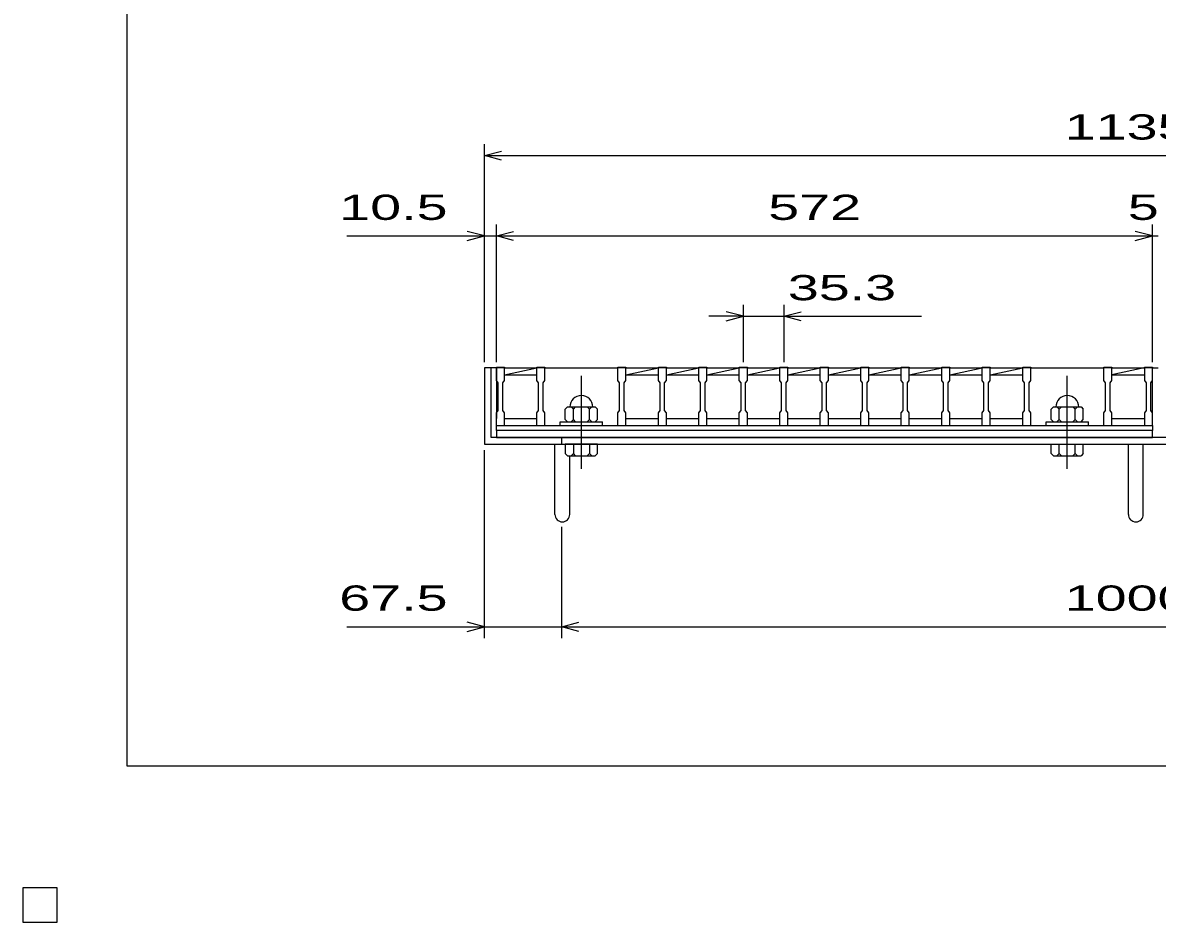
# Model space of a CAD drawing. Units: millimetres, scale not verified. Extents: x -1820 to 1731, y -1282 to 1054.
# Drawn here: x -1820 to -831, y -1282 to -499 of the extents above; entities that cross this region are included whole.
import ezdxf
from ezdxf.enums import TextEntityAlignment as Align

# ---------------------------------------------------------------- set-up
doc = ezdxf.new("R2010")
doc.units = ezdxf.units.MM
doc.header["$LTSCALE"] = 10
doc.linetypes.add('CHAIN', pattern=[18.5, 12, -1.5, 3.5, -1.5])
for name, color, linetype, lineweight in [('0_2', 150, 'Continuous', 25), ('16', 3, 'Continuous', 25), ('19', 6, 'Continuous', 25), ('22', 4, 'Continuous', 25)]:
    doc.layers.add(name, color=color, linetype=linetype, lineweight=lineweight)
doc.styles.add('ベクトル', font='')
doc.styles.get('ベクトル').set_extended_font_data('ベクトル')

msp = doc.modelspace()

# ---------------------------------------------------------------- linework, layer by layer
at = {"layer": '0_2'}
for p, q in [((-1729, -1146.5), (-1729, 1053.5)), ((1731, -1146.5), (-1729, -1146.5))]:
    msp.add_line(p, q, dxfattribs=at)
at = {"layer": '16'}
for p, q in [((-1407, -799.5), (-1407, -798.8)), ((-1407, -798.8), (-1400, -798.8)), ((-1400, -799.5), (-1407, -799.5)), ((-1407, -810.5), (-1407, -799.5)), ((-1407, -799.5), (-1407, -843.5)), ((-1400, -798.8), (-1400, -799.5)), ((-1400, -810.5), (-1400, -799.5)), ((-1400, -799.5), (-1371.7, -799.5)), ((-1400, -805.5), (-1371.7, -799.5)), ((-1371.7, -799.5), (-1371.7, -798.8)), ((-1371.7, -798.8), (-1364.7, -798.8)), ((-1364.7, -799.5), (-1371.7, -799.5)), ((-1371.7, -810.5), (-1371.7, -799.5)), ((-1364.7, -798.8), (-1364.7, -799.5)), ((-1364.7, -810.5), (-1364.7, -799.5)), ((-1364.7, -799.5), (-1301.1, -799.5)), ((-1301.1, -799.5), (-1301.1, -798.8)), ((-1301.1, -798.8), (-1294.1, -798.8)), ((-1294.1, -799.5), (-1301.1, -799.5)), ((-1301.1, -810.5), (-1301.1, -799.5)), ((-1294.1, -798.8), (-1294.1, -799.5)), ((-1294.1, -810.5), (-1294.1, -799.5)), ((-1294.1, -799.5), (-1265.8, -799.5)), ((-1294.1, -805.5), (-1265.8, -799.5)), ((-1265.8, -799.5), (-1265.8, -798.8)), ((-1265.8, -798.8), (-1258.8, -798.8)), ((-1258.8, -799.5), (-1265.8, -799.5)), ((-1265.8, -810.5), (-1265.8, -799.5)), ((-1258.8, -798.8), (-1258.8, -799.5)), ((-1258.8, -810.5), (-1258.8, -799.5)), ((-1258.8, -799.5), (-1230.5, -799.5)), ((-1258.8, -805.5), (-1230.5, -799.5)), ((-1230.5, -799.5), (-1230.5, -798.8)), ((-1230.5, -798.8), (-1223.5, -798.8)), ((-1223.5, -799.5), (-1230.5, -799.5)), ((-1230.5, -810.5), (-1230.5, -799.5)), ((-1223.5, -798.8), (-1223.5, -799.5)), ((-1223.5, -810.5), (-1223.5, -799.5)), ((-1223.5, -799.5), (-1195.2, -799.5)), ((-1223.5, -805.5), (-1195.2, -799.5)), ((-1195.2, -799.5), (-1195.2, -798.8)), ((-1195.2, -798.8), (-1188.2, -798.8)), ((-1188.2, -799.5), (-1195.2, -799.5)), ((-1195.2, -810.5), (-1195.2, -799.5)), ((-1188.2, -798.8), (-1188.2, -799.5)), ((-1188.2, -810.5), (-1188.2, -799.5)), ((-1188.2, -799.5), (-1159.9, -799.5)), ((-1188.2, -805.5), (-1159.9, -799.5)), ((-1159.9, -799.5), (-1159.9, -798.8)), ((-1159.9, -798.8), (-1152.9, -798.8)), ((-1152.9, -799.5), (-1159.9, -799.5)), ((-1159.9, -810.5), (-1159.9, -799.5)), ((-1152.9, -798.8), (-1152.9, -799.5)), ((-1152.9, -810.5), (-1152.9, -799.5)), ((-1152.9, -799.5), (-1124.6, -799.5)), ((-1152.9, -805.5), (-1124.6, -799.5)), ((-1124.6, -799.5), (-1124.6, -798.8)), ((-1124.6, -798.8), (-1117.6, -798.8)), ((-1117.6, -799.5), (-1124.6, -799.5)), ((-1124.6, -810.5), (-1124.6, -799.5)), ((-1117.6, -798.8), (-1117.6, -799.5)), ((-1117.6, -810.5), (-1117.6, -799.5)), ((-1117.6, -799.5), (-1089.3, -799.5)), ((-1117.6, -805.5), (-1089.3, -799.5)), ((-1089.3, -799.5), (-1089.3, -798.8)), ((-1089.3, -798.8), (-1082.3, -798.8)), ((-1082.3, -799.5), (-1089.3, -799.5)), ((-1089.3, -810.5), (-1089.3, -799.5)), ((-1082.3, -798.8), (-1082.3, -799.5)), ((-1082.3, -810.5), (-1082.3, -799.5)), ((-1082.3, -799.5), (-1054, -799.5)), ((-1082.3, -805.5), (-1054, -799.5)), ((-1054, -799.5), (-1054, -798.8)), ((-1054, -798.8), (-1047, -798.8)), ((-1047, -799.5), (-1054, -799.5)), ((-1054, -810.5), (-1054, -799.5)), ((-1047, -798.8), (-1047, -799.5)), ((-1047, -810.5), (-1047, -799.5)), ((-1047, -799.5), (-1018.7, -799.5)), ((-1047, -805.5), (-1018.7, -799.5)), ((-1018.7, -799.5), (-1018.7, -798.8)), ((-1018.7, -798.8), (-1011.7, -798.8)), ((-1011.7, -799.5), (-1018.7, -799.5)), ((-1018.7, -810.5), (-1018.7, -799.5)), ((-1011.7, -798.8), (-1011.7, -799.5)), ((-1011.7, -810.5), (-1011.7, -799.5)), ((-1011.7, -799.5), (-983.4, -799.5)), ((-1011.7, -805.5), (-983.4, -799.5)), ((-983.4, -799.5), (-983.4, -798.8)), ((-983.4, -798.8), (-976.4, -798.8)), ((-976.4, -799.5), (-983.4, -799.5)), ((-983.4, -810.5), (-983.4, -799.5)), ((-976.4, -798.8), (-976.4, -799.5)), ((-976.4, -810.5), (-976.4, -799.5)), ((-976.4, -799.5), (-948.1, -799.5)), ((-976.4, -805.5), (-948.1, -799.5)), ((-948.1, -799.5), (-948.1, -798.8)), ((-948.1, -798.8), (-941.1, -798.8)), ((-941.1, -799.5), (-948.1, -799.5)), ((-948.1, -810.5), (-948.1, -799.5)), ((-941.1, -798.8), (-941.1, -799.5)), ((-941.1, -810.5), (-941.1, -799.5)), ((-941.1, -799.5), (-877.5, -799.5)), ((-877.5, -799.5), (-877.5, -798.8)), ((-877.5, -798.8), (-870.5, -798.8)), ((-870.5, -799.5), (-877.5, -799.5)), ((-877.5, -810.5), (-877.5, -799.5)), ((-870.5, -798.8), (-870.5, -799.5)), ((-870.5, -810.5), (-870.5, -799.5)), ((-870.5, -799.5), (-842, -799.5)), ((-842.2, -799.5), (-870.5, -805.5)), ((-842, -799.5), (-842, -798.8)), ((-842, -798.8), (-835, -798.8)), ((-842, -799.5), (-842, -810.5)), ((-835, -799.5), (-842, -799.5)), ((-835, -798.8), (-835, -799.5)), ((-835, -810.5), (-835, -799.5)), ((-835, -843.5), (-835, -799.5)), ((-1405.5, -812.5), (-1407, -810.5)), ((-1401.5, -812.5), (-1400, -810.5)), ((-1400, -805.5), (-1371.7, -805.5)), ((-1370.2, -812.5), (-1371.7, -810.5)), ((-1366.2, -812.5), (-1364.7, -810.5)), ((-1299.6, -812.5), (-1301.1, -810.5)), ((-1295.6, -812.5), (-1294.1, -810.5)), ((-1294.1, -805.5), (-1265.8, -805.5)), ((-1264.3, -812.5), (-1265.8, -810.5)), ((-1260.3, -812.5), (-1258.8, -810.5)), ((-1258.8, -805.5), (-1230.5, -805.5)), ((-1229, -812.5), (-1230.5, -810.5)), ((-1225, -812.5), (-1223.5, -810.5)), ((-1223.5, -805.5), (-1195.2, -805.5)), ((-1193.7, -812.5), (-1195.2, -810.5)), ((-1189.7, -812.5), (-1188.2, -810.5)), ((-1188.2, -805.5), (-1159.9, -805.5)), ((-1158.4, -812.5), (-1159.9, -810.5)), ((-1154.4, -812.5), (-1152.9, -810.5)), ((-1152.9, -805.5), (-1124.6, -805.5)), ((-1123.1, -812.5), (-1124.6, -810.5)), ((-1119.1, -812.5), (-1117.6, -810.5)), ((-1117.6, -805.5), (-1089.3, -805.5)), ((-1087.8, -812.5), (-1089.3, -810.5)), ((-1083.8, -812.5), (-1082.3, -810.5)), ((-1082.3, -805.5), (-1054, -805.5)), ((-1052.5, -812.5), (-1054, -810.5)), ((-1048.5, -812.5), (-1047, -810.5)), ((-1047, -805.5), (-1018.7, -805.5)), ((-1017.2, -812.5), (-1018.7, -810.5)), ((-1013.2, -812.5), (-1011.7, -810.5)), ((-1011.7, -805.5), (-983.4, -805.5)), ((-981.9, -812.5), (-983.4, -810.5)), ((-977.9, -812.5), (-976.4, -810.5)), ((-976.4, -805.5), (-948.1, -805.5)), ((-946.6, -812.5), (-948.1, -810.5)), ((-942.6, -812.5), (-941.1, -810.5)), ((-876, -812.5), (-877.5, -810.5)), ((-872, -812.5), (-870.5, -810.5)), ((-870.5, -805.5), (-842, -805.5)), ((-842, -810.5), (-840.5, -812.5)), ((-836.5, -812.5), (-835, -810.5)), ((-1405.5, -836.5), (-1405.5, -812.5)), ((-1401.5, -836.5), (-1401.5, -812.5)), ((-1370.2, -836.5), (-1370.2, -812.5)), ((-1366.2, -836.5), (-1366.2, -812.5)), ((-1299.6, -836.5), (-1299.6, -812.5)), ((-1295.6, -836.5), (-1295.6, -812.5)), ((-1264.3, -836.5), (-1264.3, -812.5)), ((-1260.3, -836.5), (-1260.3, -812.5)), ((-1229, -836.5), (-1229, -812.5)), ((-1225, -836.5), (-1225, -812.5)), ((-1193.7, -836.5), (-1193.7, -812.5)), ((-1189.7, -836.5), (-1189.7, -812.5)), ((-1158.4, -836.5), (-1158.4, -812.5)), ((-1154.4, -836.5), (-1154.4, -812.5)), ((-1123.1, -836.5), (-1123.1, -812.5)), ((-1119.1, -836.5), (-1119.1, -812.5)), ((-1087.8, -836.5), (-1087.8, -812.5)), ((-1083.8, -836.5), (-1083.8, -812.5)), ((-1052.5, -836.5), (-1052.5, -812.5)), ((-1048.5, -836.5), (-1048.5, -812.5)), ((-1017.2, -836.5), (-1017.2, -812.5)), ((-1013.2, -836.5), (-1013.2, -812.5)), ((-981.9, -836.5), (-981.9, -812.5)), ((-977.9, -836.5), (-977.9, -812.5)), ((-946.6, -836.5), (-946.6, -812.5)), ((-942.6, -836.5), (-942.6, -812.5)), ((-876, -836.5), (-876, -812.5)), ((-872, -836.5), (-872, -812.5)), ((-840.5, -812.5), (-840.5, -836.5)), ((-836.5, -836.5), (-836.5, -812.5)), ((-1407, -838.5), (-1405.5, -836.5)), ((-1407, -849.5), (-1407, -838.5)), ((-1400, -838.5), (-1401.5, -836.5)), ((-1400, -849.5), (-1400, -838.5)), ((-1371.7, -838.5), (-1370.2, -836.5)), ((-1371.7, -849.5), (-1371.7, -838.5)), ((-1364.7, -838.5), (-1366.2, -836.5)), ((-1364.7, -849.5), (-1364.7, -838.5)), ((-1344.9, -833.5), (-1346.9, -835.5)), ((-1346.9, -844.5), (-1346.9, -835.5)), ((-1344.9, -833.5), (-1320.9, -833.5)), ((-1341.9, -833.5), (-1339.9, -835.5)), ((-1339.9, -835.5), (-1337.9, -833.5)), ((-1339.9, -844.5), (-1339.9, -835.5)), ((-1327.9, -833.5), (-1325.9, -835.5)), ((-1325.9, -835.5), (-1323.9, -833.5)), ((-1325.9, -844.5), (-1325.9, -835.5)), ((-1320.9, -833.5), (-1318.9, -835.5)), ((-1318.9, -844.5), (-1318.9, -835.5)), ((-1301.1, -838.5), (-1299.6, -836.5)), ((-1301.1, -849.5), (-1301.1, -838.5)), ((-1294.1, -838.5), (-1295.6, -836.5)), ((-1294.1, -849.5), (-1294.1, -838.5)), ((-1265.8, -838.5), (-1264.3, -836.5)), ((-1265.8, -849.5), (-1265.8, -838.5)), ((-1258.8, -838.5), (-1260.3, -836.5)), ((-1258.8, -849.5), (-1258.8, -838.5)), ((-1230.5, -838.5), (-1229, -836.5)), ((-1230.5, -849.5), (-1230.5, -838.5)), ((-1223.5, -838.5), (-1225, -836.5)), ((-1223.5, -849.5), (-1223.5, -838.5)), ((-1195.2, -838.5), (-1193.7, -836.5)), ((-1195.2, -849.5), (-1195.2, -838.5)), ((-1188.2, -838.5), (-1189.7, -836.5)), ((-1188.2, -849.5), (-1188.2, -838.5)), ((-1159.9, -838.5), (-1158.4, -836.5)), ((-1159.9, -849.5), (-1159.9, -838.5)), ((-1152.9, -838.5), (-1154.4, -836.5)), ((-1152.9, -849.5), (-1152.9, -838.5)), ((-1124.6, -838.5), (-1123.1, -836.5)), ((-1124.6, -849.5), (-1124.6, -838.5)), ((-1117.6, -838.5), (-1119.1, -836.5)), ((-1117.6, -849.5), (-1117.6, -838.5)), ((-1089.3, -838.5), (-1087.8, -836.5)), ((-1089.3, -849.5), (-1089.3, -838.5)), ((-1082.3, -838.5), (-1083.8, -836.5)), ((-1082.3, -849.5), (-1082.3, -838.5)), ((-1054, -838.5), (-1052.5, -836.5)), ((-1054, -849.5), (-1054, -838.5)), ((-1047, -838.5), (-1048.5, -836.5)), ((-1047, -849.5), (-1047, -838.5)), ((-1018.7, -838.5), (-1017.2, -836.5)), ((-1018.7, -849.5), (-1018.7, -838.5)), ((-1011.7, -838.5), (-1013.2, -836.5)), ((-1011.7, -849.5), (-1011.7, -838.5)), ((-983.4, -838.5), (-981.9, -836.5)), ((-983.4, -849.5), (-983.4, -838.5)), ((-976.4, -838.5), (-977.9, -836.5)), ((-976.4, -849.5), (-976.4, -838.5)), ((-948.1, -838.5), (-946.6, -836.5)), ((-948.1, -849.5), (-948.1, -838.5)), ((-941.1, -838.5), (-942.6, -836.5)), ((-941.1, -849.5), (-941.1, -838.5)), ((-921.3, -833.5), (-923.3, -835.5)), ((-923.3, -844.5), (-923.3, -835.5)), ((-921.3, -833.5), (-897.3, -833.5)), ((-918.3, -833.5), (-916.3, -835.5)), ((-916.3, -835.5), (-914.3, -833.5)), ((-916.3, -844.5), (-916.3, -835.5)), ((-904.3, -833.5), (-902.3, -835.5)), ((-902.3, -835.5), (-900.3, -833.5)), ((-902.3, -844.5), (-902.3, -835.5)), ((-897.3, -833.5), (-895.3, -835.5)), ((-895.3, -844.5), (-895.3, -835.5)), ((-877.5, -838.5), (-876, -836.5)), ((-877.5, -849.5), (-877.5, -838.5)), ((-870.5, -838.5), (-872, -836.5)), ((-870.5, -849.5), (-870.5, -838.5)), ((-840.5, -836.5), (-842, -838.5)), ((-842, -838.5), (-842, -849.5)), ((-835, -838.5), (-836.5, -836.5)), ((-835, -849.5), (-835, -838.5)), ((-1407, -849.5), (-1400, -849.5)), ((-1407, -849.5), (-835, -849.5)), ((-1407, -854), (-1407, -849.5)), ((-1400, -843.5), (-1371.7, -843.5)), ((-1371.7, -849.5), (-1364.7, -849.5)), ((-1364.7, -849.5), (-1301.1, -849.5)), ((-1351.4, -849.5), (-1351.4, -846.5)), ((-1351.4, -846.5), (-1314.4, -846.5)), ((-1351.4, -849.5), (-1314.4, -849.5)), ((-1346.9, -844.5), (-1344.9, -846.5)), ((-1341.9, -846.5), (-1339.9, -844.5)), ((-1337.9, -846.5), (-1339.9, -844.5)), ((-1327.9, -846.5), (-1325.9, -844.5)), ((-1323.9, -846.5), (-1325.9, -844.5)), ((-1320.9, -846.5), (-1318.9, -844.5)), ((-1314.4, -849.5), (-1314.4, -846.5)), ((-1301.1, -849.5), (-1294.1, -849.5)), ((-1294.1, -843.5), (-1265.8, -843.5)), ((-1265.8, -849.5), (-1258.8, -849.5)), ((-1258.8, -843.5), (-1230.5, -843.5)), ((-1230.5, -849.5), (-1223.5, -849.5)), ((-1223.5, -843.5), (-1195.2, -843.5)), ((-1195.2, -849.5), (-1188.2, -849.5)), ((-1188.2, -843.5), (-1159.9, -843.5)), ((-1159.9, -849.5), (-1152.9, -849.5)), ((-1152.9, -843.5), (-1124.6, -843.5)), ((-1124.6, -849.5), (-1117.6, -849.5)), ((-1117.6, -843.5), (-1089.3, -843.5)), ((-1089.3, -849.5), (-1082.3, -849.5)), ((-1082.3, -843.5), (-1054, -843.5)), ((-1054, -849.5), (-1047, -849.5)), ((-1047, -843.5), (-1018.7, -843.5)), ((-1018.7, -849.5), (-1011.7, -849.5)), ((-1011.7, -843.5), (-983.4, -843.5)), ((-983.4, -849.5), (-976.4, -849.5)), ((-976.4, -843.5), (-948.1, -843.5)), ((-948.1, -849.5), (-941.1, -849.5)), ((-941.1, -849.5), (-877.5, -849.5)), ((-927.8, -849.5), (-927.8, -846.5)), ((-927.8, -846.5), (-890.8, -846.5)), ((-927.8, -849.5), (-890.8, -849.5)), ((-923.3, -844.5), (-921.3, -846.5)), ((-918.3, -846.5), (-916.3, -844.5)), ((-914.3, -846.5), (-916.3, -844.5)), ((-904.3, -846.5), (-902.3, -844.5)), ((-900.3, -846.5), (-902.3, -844.5)), ((-897.3, -846.5), (-895.3, -844.5)), ((-890.8, -849.5), (-890.8, -846.5)), ((-877.5, -849.5), (-870.5, -849.5)), ((-870.5, -843.5), (-842, -843.5)), ((-842, -849.5), (-835, -849.5)), ((-835, -849.5), (-835, -854)), ((-835, -854), (-1407, -854)), ((-1407, -854), (-1407, -860)), ((-1407, -860), (-835, -860)), ((-835, -860), (-835, -854)), ((-1790, -1252.5), (-1820, -1252.5)), ((-1820, -1252.5), (-1820, -1282.5)), ((-1790, -1252.5), (-1820, -1252.5)), ((-1820, -1252.5), (-1820, -1282.5)), ((-1790, -1252.5), (-1820, -1252.5)), ((-1820, -1252.5), (-1820, -1282.5)), ((-1790, -1252.5), (-1820, -1252.5)), ((-1820, -1252.5), (-1820, -1282.5)), ((-1790, -1252.5), (-1820, -1252.5)), ((-1820, -1252.5), (-1820, -1282.5)), ((-1790, -1282.5), (-1790, -1252.5)), ((-1790, -1282.5), (-1790, -1252.5)), ((-1790, -1282.5), (-1790, -1252.5)), ((-1790, -1282.5), (-1790, -1252.5)), ((-1790, -1282.5), (-1790, -1252.5)), ((-1820, -1282.5), (-1790, -1282.5)), ((-1820, -1282.5), (-1790, -1282.5)), ((-1820, -1282.5), (-1790, -1282.5)), ((-1820, -1282.5), (-1790, -1282.5)), ((-1820, -1282.5), (-1790, -1282.5))]:
    msp.add_line(p, q, dxfattribs=at)
at = {"layer": '16', "linetype": 'CHAIN'}
for p, q in [((-1332.9, -887.5), (-1332.9, -806.5)), ((-909.3, -887.5), (-909.3, -806.5))]:
    msp.add_line(p, q, dxfattribs=at)
at = {"layer": '16'}
for centre in [(-1332.9, -833.5), (-909.3, -833.5)]:
    msp.add_arc(centre, 10, 0, 180, dxfattribs=at)
at = {"layer": '19'}
for p, q in [((-1407, -799.5), (-1417.5, -799.5)), ((-1417.5, -799.5), (-1417.5, -866)), ((-1411.5, -860), (-1411.5, -799.5)), ((-835, -799.5), (-830, -799.5)), ((-288.5, -860), (-1411.5, -860)), ((-1350, -866), (-1350, -860)), ((-1417.5, -866), (-282.5, -866)), ((-1356, -927.11), (-1356, -866)), ((-1346.9, -866), (-1346.9, -874)), ((-1318.9, -866), (-1346.9, -866)), ((-1339.9, -866), (-1339.9, -874)), ((-1325.9, -866), (-1325.9, -874)), ((-1318.9, -874), (-1318.9, -866)), ((-923.3, -874), (-923.3, -866)), ((-923.3, -866), (-895.3, -866)), ((-916.3, -874), (-916.3, -866)), ((-902.3, -874), (-902.3, -866)), ((-895.3, -874), (-895.3, -866)), ((-856, -927.11), (-856, -866)), ((-843, -927.11), (-843, -866)), ((-1346.9, -874), (-1344.9, -876)), ((-1344.9, -876), (-1320.9, -876)), ((-1343, -927.11), (-1343, -876)), ((-1339.9, -874), (-1341.9, -876)), ((-1337.9, -876), (-1339.9, -874)), ((-1325.9, -874), (-1327.9, -876)), ((-1323.9, -876), (-1325.9, -874)), ((-1320.9, -876), (-1318.9, -874)), ((-921.3, -876), (-923.3, -874)), ((-921.3, -876), (-897.3, -876)), ((-918.3, -876), (-916.3, -874)), ((-914.3, -876), (-916.3, -874)), ((-904.3, -876), (-902.3, -874)), ((-900.3, -876), (-902.3, -874)), ((-895.3, -874), (-897.3, -876))]:
    msp.add_line(p, q, dxfattribs=at)
for centre in [(-1349.5, -927.11), (-849.5, -927.11)]:
    msp.add_arc(centre, 6.5, 180, 0, dxfattribs=at)
at = {"layer": '22'}
for p, q in [((-1417.5, -794.5), (-1417.5, -604.5)), ((-1417.5, -614.5), (-1402.5, -610.5)), ((-1402.5, -618.5), (-1417.5, -614.5)), ((-1417.5, -614.5), (-282.5, -614.5)), ((-1417.5, -684.5), (-1432.5, -680.5)), ((-1417.5, -794.5), (-1417.5, -674.5)), ((-1407, -794.5), (-1407, -674.5)), ((-1407, -684.5), (-1392, -680.5)), ((-835, -684.5), (-850, -680.5)), ((-835, -794.5), (-835, -674.5)), ((-1537.5, -684.5), (-1417.5, -684.5)), ((-1432.5, -688.5), (-1417.5, -684.5)), ((-1417.5, -684.5), (-1407, -684.5)), ((-1392, -688.5), (-1407, -684.5)), ((-1407, -684.5), (-835, -684.5)), ((-850, -688.5), (-835, -684.5)), ((-835, -684.5), (-830, -684.5)), ((-1191.7, -754.5), (-1206.7, -750.5)), ((-1191.7, -794.5), (-1191.7, -744.5)), ((-1156.4, -744.5), (-1156.4, -794.5)), ((-1156.4, -754.5), (-1141.4, -750.5)), ((-1191.7, -754.5), (-1221.7, -754.5)), ((-1206.7, -758.5), (-1191.7, -754.5)), ((-1191.7, -754.5), (-1156.4, -754.5)), ((-1141.4, -758.5), (-1156.4, -754.5)), ((-1156.4, -754.5), (-1036.4, -754.5)), ((-1417.5, -1035), (-1417.5, -871)), ((-1350, -1035), (-1350, -938)), ((-1537.5, -1025), (-1417.5, -1025)), ((-1417.5, -1025), (-1432.5, -1021)), ((-1432.5, -1029), (-1417.5, -1025)), ((-1417.5, -1025), (-1350, -1025)), ((-1350, -1025), (-1335, -1021)), ((-1335, -1029), (-1350, -1025)), ((-1350, -1025), (-350, -1025))]:
    msp.add_line(p, q, dxfattribs=at)
at = {"layer": '22', "color": 2}
for p, q in [((-1790, -1252.5), (-1820, -1252.5)), ((-1820, -1252.5), (-1820, -1282.5)), ((-1790, -1252.5), (-1820, -1252.5)), ((-1820, -1252.5), (-1820, -1282.5)), ((-1790, -1252.5), (-1820, -1252.5)), ((-1820, -1252.5), (-1820, -1282.5)), ((-1790, -1282.5), (-1790, -1252.5)), ((-1790, -1282.5), (-1790, -1252.5)), ((-1790, -1282.5), (-1790, -1252.5)), ((-1820, -1282.5), (-1790, -1282.5)), ((-1820, -1282.5), (-1790, -1282.5)), ((-1820, -1282.5), (-1790, -1282.5))]:
    msp.add_line(p, q, dxfattribs=at)

# ---------------------------------------------------------------- texts
at = {"layer": '22', "color": 2, "style": 'ベクトル', "width": 1.65}
for s, p in [(' 1135 ', (-925, -589.5)), (' 10.5 ', (-1557.5, -659.5)), (' 572 ', (-1183.5, -659.5)), (' 5 ', (-870, -659.5)), (' 35.3 ', (-1166.4, -729.5)), (' 67.5 ', (-1557.5, -1000)), (' 1000 ', (-925, -1000))]:
    msp.add_text(s, height=21.99, dxfattribs=at).set_placement(p, align=Align.MIDDLE_LEFT)

doc.saveas('drawing.dxf')
